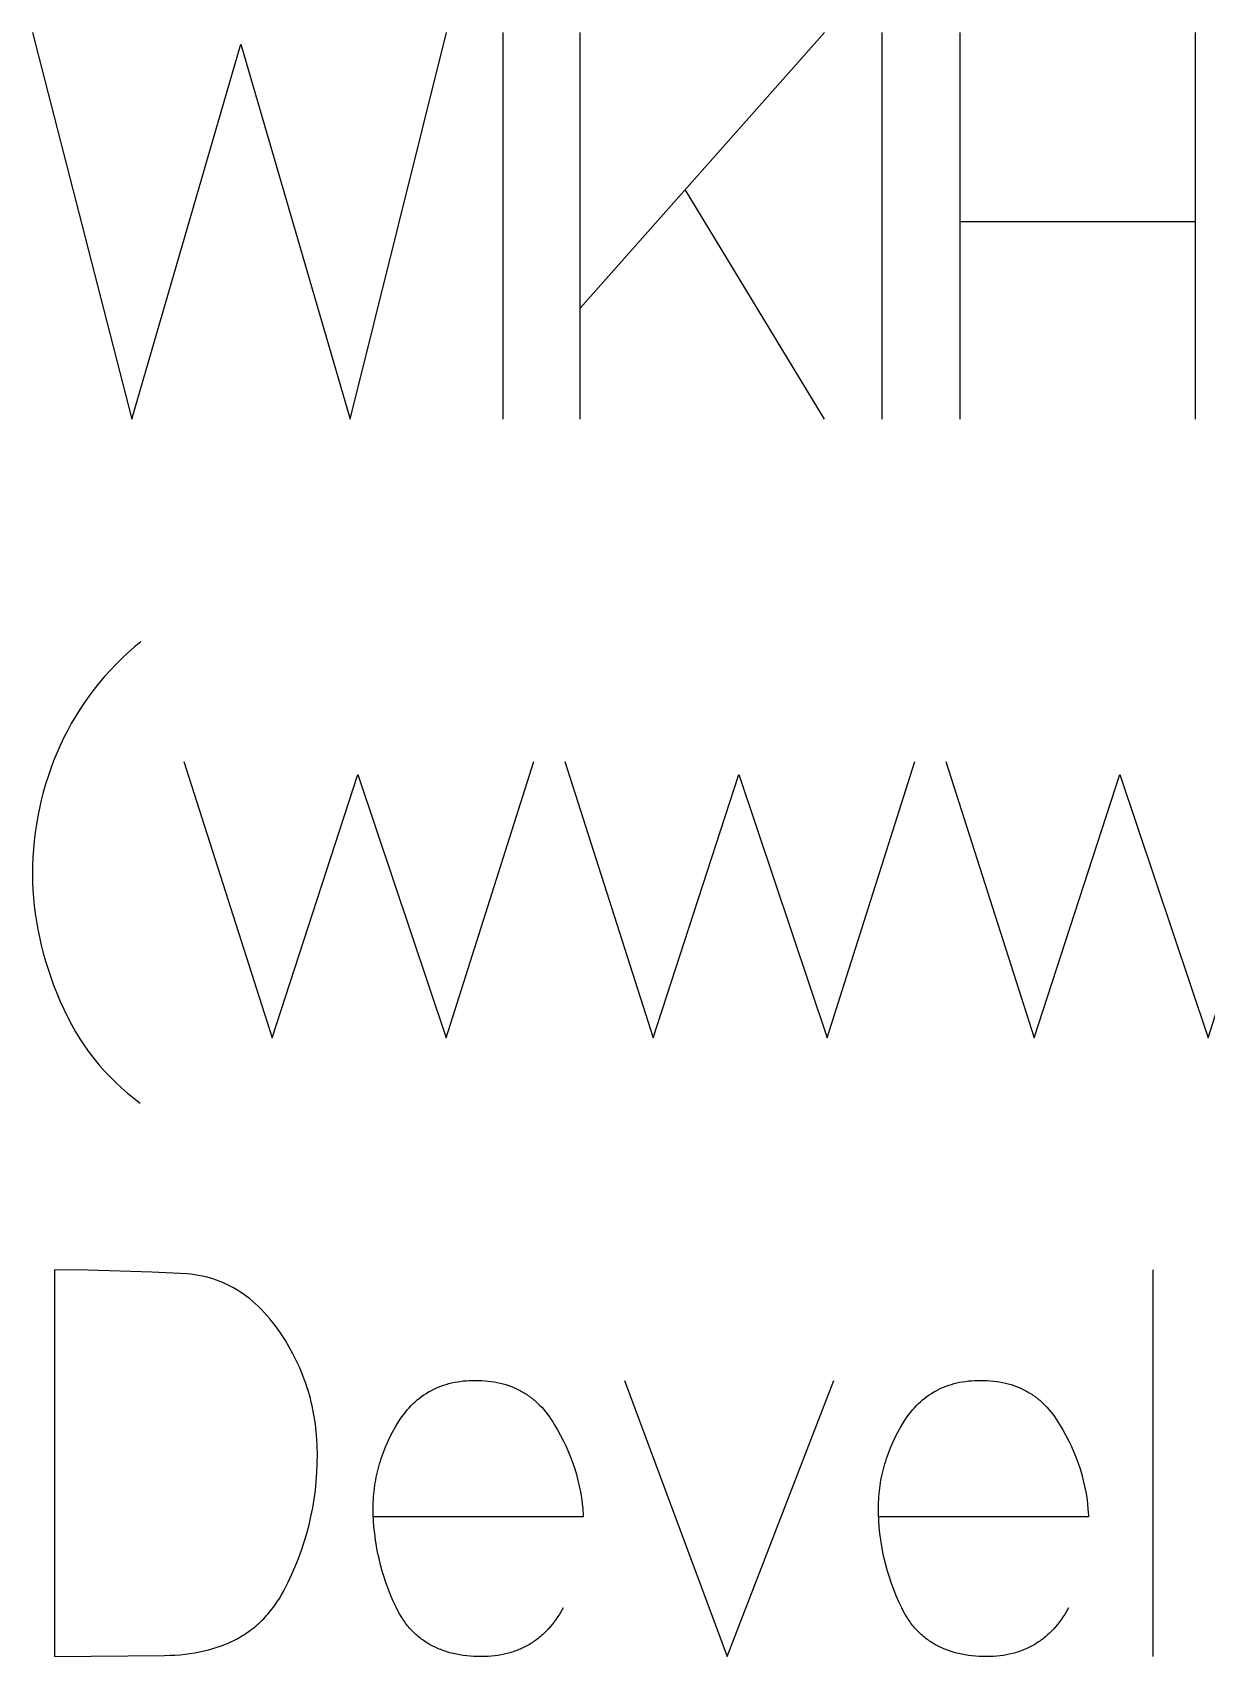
# Model space of a CAD drawing. Header units: millimetres. Extents: x -1220 to 1220, y -1930 to 4220.
# Drawn here: x -864.8 to -640.1, y 3908.2 to 4219 of the extents above; entities that cross this region are included whole.
import ezdxf

# ---------------------------------------------------------------- set-up
doc = ezdxf.new("R2010")
doc.units = ezdxf.units.MM
doc.layers.add('TC', color=220, linetype='CONTINUOUS', true_color=0xff00bb)

msp = doc.modelspace()

# ---------------------------------------------------------------- linework, layer by layer
at = {"layer": 'TC'}
for points in [[(-864.85, 4219.04), (-845.82, 4145.04), (-824.99, 4216.82), (-804.06, 4145.04), (-785.56, 4219.04)], [(-774.78, 4219.04), (-774.78, 4145.04)], [(-759.98, 4166.29), (-713.25, 4219.04)], [(-759.98, 4145.04), (-759.98, 4219.04)], [(-702.26, 4219.04), (-702.26, 4145.04)], [(-687.35, 4219.04), (-687.35, 4145.04)], [(-642.21, 4145.04), (-642.21, 4219.04)], [(-713.25, 4145.04), (-739.89, 4189.01)], [(-642.21, 4182.78), (-687.35, 4182.78)], [(-844.13, 4102.43), (-845.38, 4101.39), (-846.59, 4100.32), (-847.76, 4099.22), (-848.9, 4098.1), (-850, 4096.95), (-851.06, 4095.77), (-852.08, 4094.57), (-853.06, 4093.34), (-854.01, 4092.09), (-854.91, 4090.81), (-855.78, 4089.5), (-856.62, 4088.16), (-857.41, 4086.8), (-858.17, 4085.41), (-858.88, 4084), (-859.56, 4082.56), (-860.2, 4081.1), (-860.8, 4079.63), (-861.36, 4078.15), (-861.87, 4076.66), (-862.35, 4075.16), (-862.78, 4073.65), (-863.18, 4072.12), (-863.53, 4070.59), (-863.84, 4069.04), (-864.1, 4067.49), (-864.33, 4065.92), (-864.52, 4064.34), (-864.66, 4062.76), (-864.77, 4061.16), (-864.83, 4059.55), (-864.85, 4057.93), (-864.83, 4056.43), (-864.77, 4054.94), (-864.66, 4053.43), (-864.52, 4051.93), (-864.33, 4050.42), (-864.1, 4048.91), (-863.84, 4047.39), (-863.53, 4045.88), (-863.18, 4044.36), (-862.78, 4042.83), (-862.35, 4041.3), (-861.87, 4039.77), (-861.36, 4038.24), (-860.8, 4036.7), (-860.2, 4035.16), (-859.56, 4033.61), (-858.87, 4032.1), (-858.14, 4030.63), (-857.38, 4029.19), (-856.58, 4027.8), (-855.75, 4026.45), (-854.88, 4025.13), (-853.97, 4023.86), (-853.03, 4022.62), (-852.06, 4021.42), (-851.05, 4020.27), (-850, 4019.15), (-848.92, 4018.07), (-847.8, 4017.04), (-846.65, 4016.04), (-845.46, 4015.08), (-844.23, 4014.16)], [(-835.88, 4079.49), (-818.97, 4026.64), (-802.58, 4077.06), (-785.67, 4026.64), (-768.86, 4079.49)], [(-762.94, 4079.49), (-746.03, 4026.64), (-729.64, 4077.06), (-712.73, 4026.64), (-695.92, 4079.49)], [(-690, 4079.49), (-673.08, 4026.64), (-656.7, 4077.06), (-639.78, 4026.64), (-622.97, 4079.49)], [(-650.35, 3982.24), (-650.35, 3908.24)], [(-763.26, 3917.54), (-763.58, 3916.97), (-763.91, 3916.41), (-764.26, 3915.88), (-764.61, 3915.36), (-764.98, 3914.86), (-765.35, 3914.38), (-765.74, 3913.91), (-766.14, 3913.47), (-766.55, 3913.04), (-766.75, 3912.84), (-766.97, 3912.63), (-767.18, 3912.44), (-767.39, 3912.24), (-767.61, 3912.05), (-767.84, 3911.87), (-768.06, 3911.69), (-768.29, 3911.52), (-768.52, 3911.35), (-768.75, 3911.18), (-768.98, 3911.02), (-769.22, 3910.86), (-769.46, 3910.71), (-769.71, 3910.56), (-769.95, 3910.42), (-770.2, 3910.28), (-770.45, 3910.15), (-770.7, 3910.02), (-770.96, 3909.89), (-771.22, 3909.77), (-771.48, 3909.66), (-771.75, 3909.55), (-772.01, 3909.44), (-772.28, 3909.34), (-772.56, 3909.24), (-772.83, 3909.15), (-773.11, 3909.06), (-773.39, 3908.97), (-773.96, 3908.82), (-774.54, 3908.68), (-775.13, 3908.56), (-775.73, 3908.46), (-776.35, 3908.38), (-776.97, 3908.32), (-777.6, 3908.27), (-778.25, 3908.25), (-778.9, 3908.24), (-779.63, 3908.25), (-780.34, 3908.27), (-781.04, 3908.32), (-781.72, 3908.38), (-782.39, 3908.46), (-783.05, 3908.56), (-783.69, 3908.68), (-784.32, 3908.82), (-784.93, 3908.97), (-785.53, 3909.15), (-785.83, 3909.24), (-786.12, 3909.34), (-786.41, 3909.44), (-786.69, 3909.55), (-786.97, 3909.66), (-787.25, 3909.77), (-787.52, 3909.89), (-787.79, 3910.02), (-788.06, 3910.15), (-788.32, 3910.28), (-788.58, 3910.42), (-788.84, 3910.56), (-789.09, 3910.71), (-789.34, 3910.86), (-789.59, 3911.02), (-789.83, 3911.18), (-790.07, 3911.35), (-790.3, 3911.52), (-790.53, 3911.69), (-790.76, 3911.87), (-790.99, 3912.05), (-791.21, 3912.24), (-791.43, 3912.44), (-791.64, 3912.63), (-791.85, 3912.84), (-792.06, 3913.04), (-792.26, 3913.25), (-792.46, 3913.47), (-792.66, 3913.69), (-792.85, 3913.91), (-793.04, 3914.14), (-793.23, 3914.38), (-793.41, 3914.62), (-793.59, 3914.86), (-793.76, 3915.11), (-793.93, 3915.36), (-794.1, 3915.62), (-794.27, 3915.88), (-794.59, 3916.41), (-794.89, 3916.97), (-795.18, 3917.54), (-795.72, 3918.7), (-796.22, 3919.87), (-796.69, 3921.05), (-797.12, 3922.22), (-797.52, 3923.41), (-797.89, 3924.59), (-798.22, 3925.78), (-798.51, 3926.97), (-798.77, 3928.17), (-799, 3929.37), (-799.19, 3930.58), (-799.34, 3931.79), (-799.47, 3933.01), (-799.55, 3934.22), (-799.61, 3935.45), (-799.62, 3936.67), (-799.62, 3937.22), (-799.6, 3937.75), (-799.58, 3938.29), (-799.55, 3938.83), (-799.5, 3939.36), (-799.45, 3939.9), (-799.39, 3940.43), (-799.32, 3940.96), (-799.24, 3941.48), (-799.15, 3942.01), (-799.05, 3942.53), (-798.94, 3943.06), (-798.82, 3943.58), (-798.69, 3944.1), (-798.55, 3944.62), (-798.41, 3945.13), (-798.25, 3945.65), (-798.08, 3946.16), (-797.91, 3946.67), (-797.72, 3947.18), (-797.32, 3948.19), (-796.89, 3949.2), (-796.41, 3950.2), (-795.9, 3951.2), (-795.35, 3952.18), (-794.76, 3953.17), (-794.44, 3953.65), (-794.12, 3954.13), (-793.79, 3954.58), (-793.44, 3955.02), (-793.09, 3955.45), (-792.73, 3955.86), (-792.36, 3956.25), (-791.98, 3956.63), (-791.59, 3957), (-791.19, 3957.35), (-790.78, 3957.68), (-790.36, 3958), (-789.94, 3958.3), (-789.5, 3958.59), (-789.06, 3958.86), (-788.6, 3959.11), (-788.14, 3959.35), (-787.66, 3959.58), (-787.18, 3959.79), (-786.69, 3959.98), (-786.19, 3960.16), (-785.68, 3960.32), (-785.16, 3960.47), (-784.63, 3960.6), (-784.09, 3960.71), (-783.55, 3960.82), (-782.99, 3960.9), (-782.42, 3960.97), (-781.85, 3961.02), (-781.26, 3961.06), (-780.67, 3961.09), (-780.07, 3961.09), (-779.44, 3961.09), (-778.82, 3961.06), (-778.21, 3961.02), (-777.61, 3960.96), (-777.02, 3960.89), (-776.44, 3960.8), (-775.87, 3960.69), (-775.31, 3960.57), (-774.77, 3960.43), (-774.23, 3960.27), (-773.7, 3960.09), (-773.18, 3959.9), (-772.67, 3959.7), (-772.42, 3959.59), (-772.18, 3959.48), (-771.93, 3959.36), (-771.69, 3959.24), (-771.45, 3959.11), (-771.21, 3958.98), (-770.98, 3958.85), (-770.74, 3958.71), (-770.51, 3958.56), (-770.29, 3958.42), (-770.06, 3958.27), (-769.84, 3958.11), (-769.62, 3957.95), (-769.4, 3957.79), (-769.19, 3957.62), (-768.98, 3957.45), (-768.77, 3957.28), (-768.56, 3957.1), (-768.15, 3956.73), (-767.76, 3956.34), (-767.37, 3955.93), (-766.99, 3955.51), (-766.63, 3955.07), (-766.27, 3954.62), (-765.93, 3954.15), (-765.59, 3953.66), (-765.26, 3953.16), (-764.95, 3952.64), (-764.33, 3951.59), (-763.75, 3950.54), (-763.21, 3949.48), (-762.7, 3948.42), (-762.23, 3947.36), (-761.8, 3946.28), (-761.4, 3945.21), (-761.04, 3944.13), (-760.71, 3943.04), (-760.42, 3941.95), (-760.17, 3940.85), (-759.95, 3939.75), (-759.77, 3938.65), (-759.63, 3937.54), (-759.52, 3936.42), (-759.45, 3935.3), (-759.45, 3934.98), (-799.73, 3934.98)], [(-751.52, 3961.09), (-731.86, 3908.24), (-711.46, 3961.09)], [(-666.53, 3917.54), (-666.85, 3916.97), (-667.18, 3916.41), (-667.53, 3915.88), (-667.88, 3915.36), (-668.25, 3914.86), (-668.62, 3914.38), (-669.01, 3913.91), (-669.41, 3913.47), (-669.82, 3913.04), (-670.03, 3912.84), (-670.24, 3912.63), (-670.45, 3912.44), (-670.67, 3912.24), (-670.89, 3912.05), (-671.11, 3911.87), (-671.33, 3911.69), (-671.56, 3911.52), (-671.79, 3911.35), (-672.02, 3911.18), (-672.26, 3911.02), (-672.49, 3910.86), (-672.73, 3910.71), (-672.98, 3910.56), (-673.22, 3910.42), (-673.47, 3910.28), (-673.72, 3910.15), (-673.98, 3910.02), (-674.23, 3909.89), (-674.49, 3909.77), (-674.75, 3909.66), (-675.02, 3909.55), (-675.29, 3909.44), (-675.56, 3909.34), (-675.83, 3909.24), (-676.1, 3909.15), (-676.38, 3909.06), (-676.66, 3908.97), (-677.23, 3908.82), (-677.81, 3908.68), (-678.4, 3908.56), (-679, 3908.46), (-679.62, 3908.38), (-680.24, 3908.32), (-680.87, 3908.27), (-681.52, 3908.25), (-682.17, 3908.24), (-682.9, 3908.25), (-683.61, 3908.27), (-684.31, 3908.32), (-685, 3908.38), (-685.67, 3908.46), (-686.32, 3908.56), (-686.96, 3908.68), (-687.59, 3908.82), (-688.21, 3908.97), (-688.81, 3909.15), (-689.1, 3909.24), (-689.39, 3909.34), (-689.68, 3909.44), (-689.96, 3909.55), (-690.24, 3909.66), (-690.52, 3909.77), (-690.8, 3909.89), (-691.07, 3910.02), (-691.33, 3910.15), (-691.6, 3910.28), (-691.85, 3910.42), (-692.11, 3910.56), (-692.36, 3910.71), (-692.61, 3910.86), (-692.86, 3911.02), (-693.1, 3911.18), (-693.34, 3911.35), (-693.57, 3911.52), (-693.81, 3911.69), (-694.03, 3911.87), (-694.26, 3912.05), (-694.48, 3912.24), (-694.7, 3912.44), (-694.91, 3912.63), (-695.12, 3912.84), (-695.33, 3913.04), (-695.53, 3913.25), (-695.73, 3913.47), (-695.93, 3913.69), (-696.12, 3913.91), (-696.31, 3914.14), (-696.5, 3914.38), (-696.68, 3914.62), (-696.86, 3914.86), (-697.03, 3915.11), (-697.21, 3915.36), (-697.37, 3915.62), (-697.54, 3915.88), (-697.86, 3916.41), (-698.16, 3916.97), (-698.45, 3917.54), (-698.99, 3918.7), (-699.49, 3919.87), (-699.96, 3921.05), (-700.4, 3922.22), (-700.8, 3923.41), (-701.16, 3924.59), (-701.49, 3925.78), (-701.78, 3926.97), (-702.04, 3928.17), (-702.27, 3929.37), (-702.46, 3930.58), (-702.62, 3931.79), (-702.74, 3933.01), (-702.82, 3934.22), (-702.88, 3935.45), (-702.89, 3936.67), (-702.89, 3937.22), (-702.87, 3937.75), (-702.85, 3938.29), (-702.82, 3938.83), (-702.78, 3939.36), (-702.72, 3939.9), (-702.66, 3940.43), (-702.59, 3940.96), (-702.51, 3941.48), (-702.42, 3942.01), (-702.32, 3942.53), (-702.21, 3943.06), (-702.09, 3943.58), (-701.96, 3944.1), (-701.83, 3944.62), (-701.68, 3945.13), (-701.52, 3945.65), (-701.36, 3946.16), (-701.18, 3946.67), (-700.99, 3947.18), (-700.6, 3948.19), (-700.16, 3949.2), (-699.68, 3950.2), (-699.17, 3951.2), (-698.62, 3952.18), (-698.03, 3953.17), (-697.72, 3953.65), (-697.39, 3954.13), (-697.06, 3954.58), (-696.71, 3955.02), (-696.36, 3955.45), (-696, 3955.86), (-695.63, 3956.25), (-695.25, 3956.63), (-694.86, 3957), (-694.46, 3957.35), (-694.05, 3957.68), (-693.64, 3958), (-693.21, 3958.3), (-692.77, 3958.59), (-692.33, 3958.86), (-691.87, 3959.11), (-691.41, 3959.35), (-690.94, 3959.58), (-690.45, 3959.79), (-689.96, 3959.98), (-689.46, 3960.16), (-688.95, 3960.32), (-688.43, 3960.47), (-687.9, 3960.6), (-687.36, 3960.71), (-686.82, 3960.82), (-686.26, 3960.9), (-685.69, 3960.97), (-685.12, 3961.02), (-684.53, 3961.06), (-683.94, 3961.09), (-683.34, 3961.09), (-682.71, 3961.09), (-682.09, 3961.06), (-681.48, 3961.02), (-680.88, 3960.96), (-680.29, 3960.89), (-679.71, 3960.8), (-679.14, 3960.69), (-678.59, 3960.57), (-678.04, 3960.43), (-677.5, 3960.27), (-676.97, 3960.09), (-676.45, 3959.9), (-675.95, 3959.7), (-675.7, 3959.59), (-675.45, 3959.48), (-675.2, 3959.36), (-674.96, 3959.24), (-674.72, 3959.11), (-674.48, 3958.98), (-674.25, 3958.85), (-674.02, 3958.71), (-673.79, 3958.56), (-673.56, 3958.42), (-673.33, 3958.27), (-673.11, 3958.11), (-672.89, 3957.95), (-672.67, 3957.79), (-672.46, 3957.62), (-672.25, 3957.45), (-672.04, 3957.28), (-671.83, 3957.1), (-671.42, 3956.73), (-671.03, 3956.34), (-670.64, 3955.93), (-670.26, 3955.51), (-669.9, 3955.07), (-669.54, 3954.62), (-669.2, 3954.15), (-668.86, 3953.66), (-668.54, 3953.16), (-668.22, 3952.64), (-667.6, 3951.59), (-667.02, 3950.54), (-666.48, 3949.48), (-665.97, 3948.42), (-665.5, 3947.36), (-665.07, 3946.28), (-664.67, 3945.21), (-664.31, 3944.13), (-663.98, 3943.04), (-663.69, 3941.95), (-663.44, 3940.85), (-663.22, 3939.75), (-663.04, 3938.65), (-662.9, 3937.54), (-662.79, 3936.42), (-662.72, 3935.3), (-662.72, 3934.98), (-703, 3934.98)]]:
    msp.add_lwpolyline(points, dxfattribs=at)
msp.add_lwpolyline([(-860.62, 3982.24), (-860.62, 3908.24), (-839.58, 3908.45), (-838.57, 3908.47), (-837.57, 3908.52), (-836.6, 3908.59), (-835.64, 3908.69), (-834.7, 3908.81), (-833.79, 3908.95), (-832.89, 3909.11), (-832.01, 3909.3), (-831.15, 3909.51), (-830.31, 3909.75), (-829.49, 3910.01), (-828.69, 3910.29), (-827.91, 3910.59), (-827.53, 3910.75), (-827.15, 3910.92), (-826.77, 3911.09), (-826.4, 3911.27), (-826.04, 3911.46), (-825.68, 3911.65), (-825.33, 3911.84), (-824.98, 3912.04), (-824.63, 3912.25), (-824.29, 3912.47), (-823.96, 3912.69), (-823.63, 3912.91), (-823.3, 3913.14), (-822.98, 3913.38), (-822.67, 3913.62), (-822.36, 3913.87), (-822.05, 3914.12), (-821.75, 3914.39), (-821.45, 3914.65), (-821.16, 3914.92), (-820.88, 3915.2), (-820.59, 3915.48), (-820.32, 3915.77), (-820.04, 3916.07), (-819.78, 3916.37), (-819.52, 3916.68), (-819.26, 3916.99), (-819.01, 3917.31), (-818.76, 3917.63), (-818.52, 3917.96), (-818.28, 3918.3), (-818.04, 3918.64), (-817.59, 3919.34), (-817.16, 3920.07), (-816.75, 3920.82), (-815.97, 3922.34), (-815.24, 3923.88), (-814.56, 3925.44), (-813.93, 3927.01), (-813.35, 3928.59), (-812.82, 3930.19), (-812.34, 3931.8), (-811.91, 3933.42), (-811.53, 3935.06), (-811.21, 3936.72), (-810.93, 3938.38), (-810.7, 3940.06), (-810.53, 3941.76), (-810.4, 3943.47), (-810.32, 3945.19), (-810.3, 3946.93), (-810.32, 3948.4), (-810.4, 3949.86), (-810.52, 3951.3), (-810.68, 3952.73), (-810.9, 3954.14), (-811.02, 3954.84), (-811.16, 3955.54), (-811.31, 3956.23), (-811.47, 3956.92), (-811.65, 3957.61), (-811.83, 3958.29), (-812.03, 3958.97), (-812.24, 3959.65), (-812.46, 3960.32), (-812.69, 3960.99), (-812.94, 3961.65), (-813.2, 3962.31), (-813.47, 3962.97), (-813.75, 3963.62), (-814.35, 3964.91), (-814.99, 3966.19), (-815.69, 3967.46), (-816.43, 3968.71), (-816.91, 3969.46), (-817.4, 3970.19), (-817.9, 3970.9), (-818.4, 3971.59), (-818.92, 3972.25), (-819.44, 3972.89), (-819.97, 3973.51), (-820.51, 3974.1), (-821.06, 3974.68), (-821.61, 3975.22), (-822.18, 3975.75), (-822.75, 3976.25), (-823.33, 3976.73), (-823.92, 3977.19), (-824.52, 3977.62), (-825.13, 3978.03), (-825.74, 3978.42), (-826.37, 3978.79), (-827, 3979.13), (-827.64, 3979.45), (-828.29, 3979.75), (-828.95, 3980.02), (-829.61, 3980.27), (-830.29, 3980.5), (-830.97, 3980.7), (-831.66, 3980.89), (-832.36, 3981.05), (-833.07, 3981.18), (-833.79, 3981.29), (-834.51, 3981.39), (-835.25, 3981.45), (-841.97, 3981.78), (-848.07, 3982), (-854.28, 3982.15)], close=True, dxfattribs=at)

doc.saveas('drawing.dxf')
